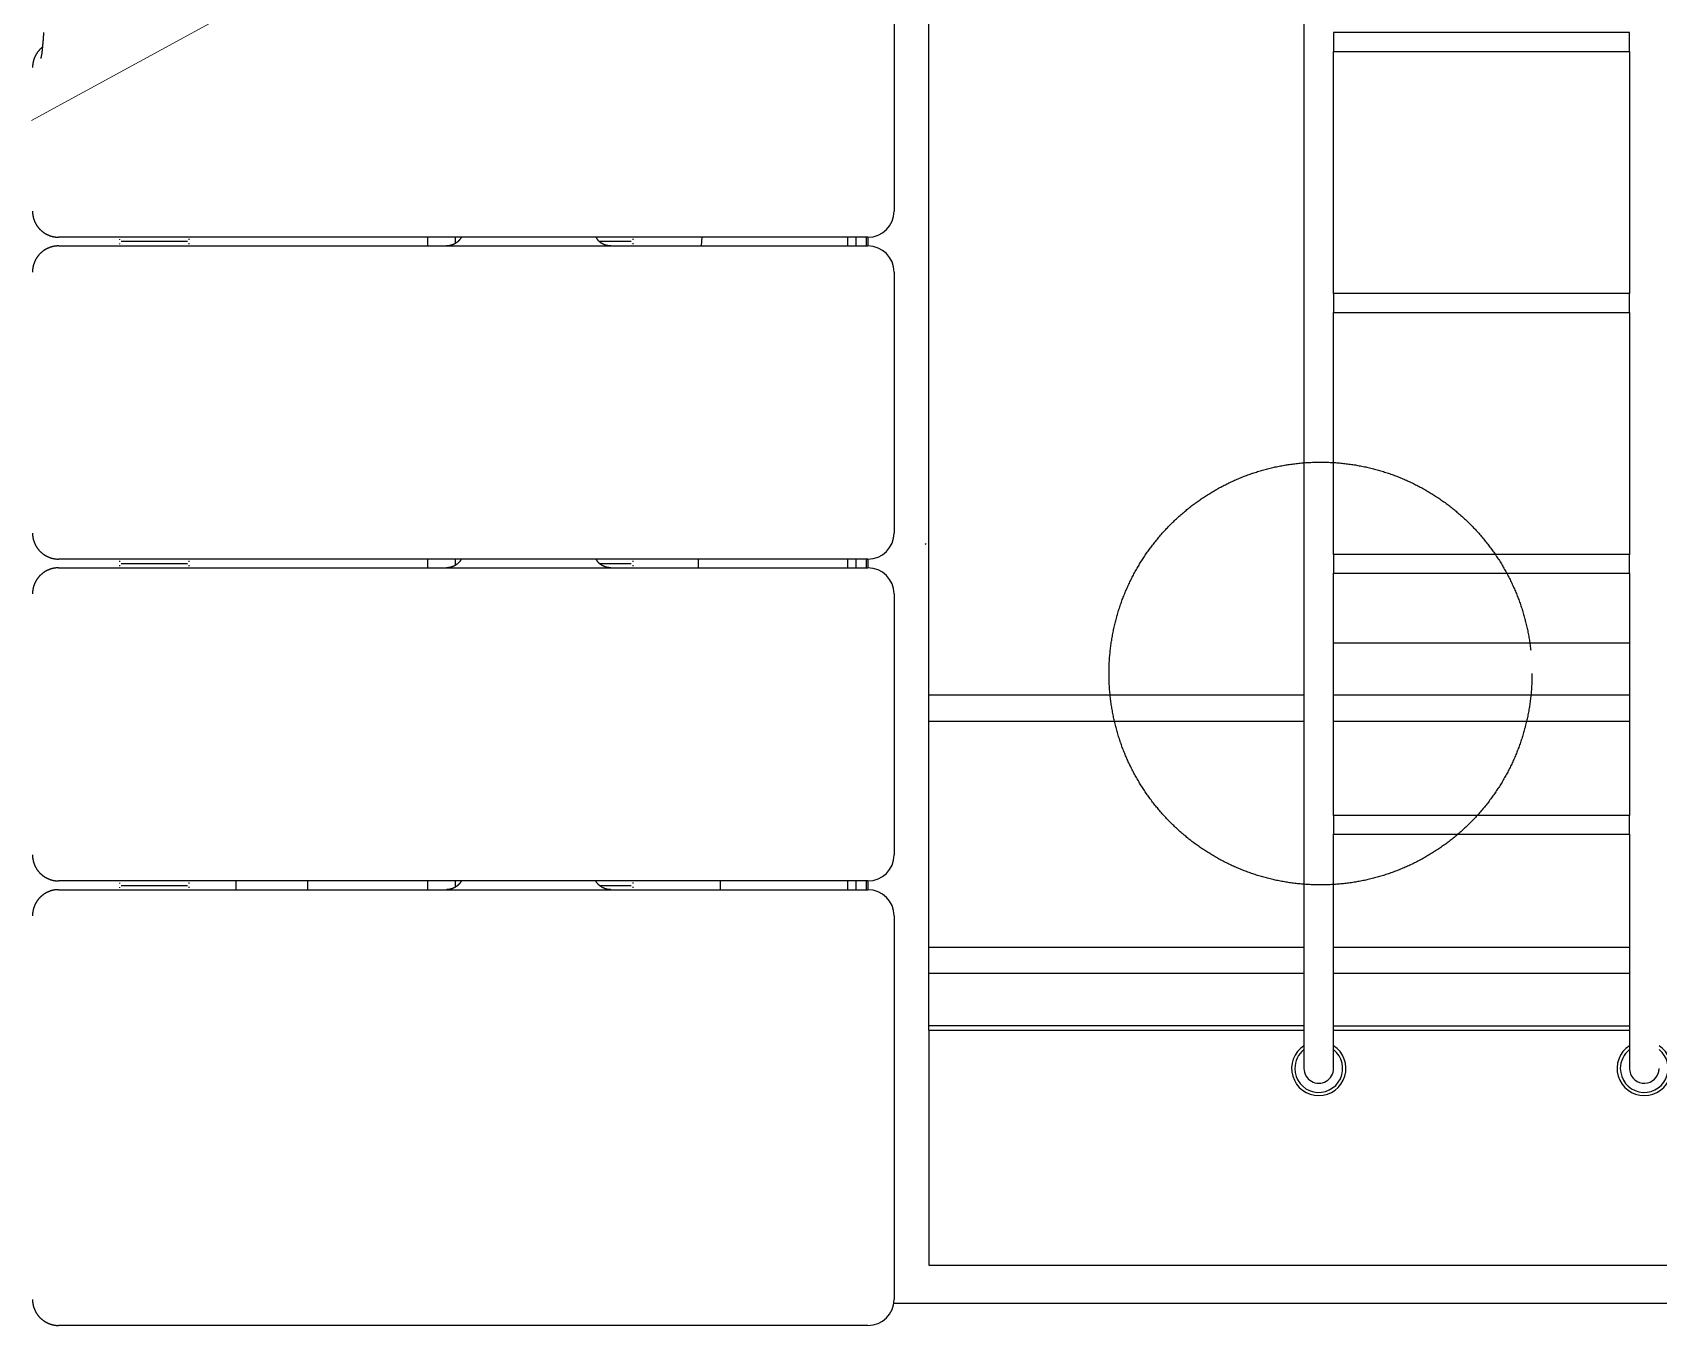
# Model space of a CAD drawing. Header units: millimetres. Extents: x -2078669 to -1085629, y -5987148 to 310365.
# Drawn here: x -1682900 to -1678229, y -2754977 to -2751261 of the extents above; entities that cross this region are included whole.
import ezdxf

# ---------------------------------------------------------------- set-up
doc = ezdxf.new("R2010")
doc.units = ezdxf.units.MM
doc.header["$LTSCALE"] = 500
doc.linetypes.add('PHANTOM', pattern=[8, 3, -1, 1, -1, 1, -1])
doc.layers.add('2', color=7, linetype='Continuous')
doc.layers.add('D-BGD', color=7, linetype='Continuous', lineweight=13)
doc.layers.add('D-BYP-STRB', color=5, linetype='Continuous', lineweight=25)

# ---------------------------------------------------------------- blocks, each defined once
blk = doc.blocks.new('A$C57306f55')
at = {"layer": 'D-BYP-STRB', "linetype": 'Continuous'}
for p, q in [((1461, 4242.6), (1461, 2360.9)), ((990, 3756.4), (990, 3261.4)), ((1030, 2327.2), (1030, 3497.6)), ((1495, 3466.8), (1495, 3445.1)), ((1835, 3466.8), (1495, 3466.8)), ((1835, 3445.1), (1835, 3466.8)), ((1495, 3166.8), (1495, 3445.1)), ((1495, 3445.1), (1835, 3445.1)), ((1835, 3445.1), (1835, 3166.8)), ((466.5, 3231.4), (30, 3231.4)), ((30, 3221.4), (466.5, 3221.4)), ((100, 3229.4), (100, 3228.4)), ((100, 3224.4), (100, 3223.4)), ((140, 3226.4), (102, 3226.4)), ((178, 3226.4), (140, 3226.4)), ((180, 3228.4), (180, 3229.4)), ((180, 3223.4), (180, 3224.4)), ((454, 3231.4), (454, 3221.4)), ((529.4, 3231.4), (466.5, 3231.4)), ((466.5, 3221.4), (529.4, 3221.4)), ((486, 3224.4), (486, 3231.4)), ((940, 3231.4), (529.4, 3231.4)), ((529.4, 3221.4), (940, 3221.4)), ((688, 3226.4), (651.9, 3226.4)), ((690, 3228.4), (690, 3229.4)), ((690, 3223.4), (690, 3224.4)), ((769, 3231.4), (768.2, 3221.4)), ((936.4, 3231.4), (936.4, 3221.4)), ((960, 3231.4), (940, 3231.4)), ((940, 3221.4), (960, 3221.4)), ((940, 3221.4), (960, 3221.4)), ((946, 3231.4), (946, 3221.4)), ((958.2, 3221.4), (958.2, 3231.4)), ((960.4, 3221.4), (960.4, 3231.4)), ((990, 3191.4), (990, 2891.4)), ((1495, 3166.8), (1495, 3145.1)), ((1835, 3166.8), (1495, 3166.8)), ((1835, 3145.1), (1835, 3166.8)), ((1495, 2866.8), (1495, 3145.1)), ((1495, 3145.1), (1835, 3145.1)), ((1835, 3145.1), (1835, 2866.8)), ((466.5, 2861.4), (30, 2861.4)), ((100, 2859.4), (100, 2858.4)), ((180, 2858.4), (180, 2859.4)), ((454, 2861.4), (454, 2851.4)), ((529.4, 2861.4), (466.5, 2861.4)), ((486, 2854.8), (486, 2861.4)), ((940, 2861.4), (529.4, 2861.4)), ((690, 2858.4), (690, 2859.4)), ((765, 2861.4), (765, 2851.4)), ((936.4, 2861.4), (936.4, 2851.4)), ((960, 2861.4), (940, 2861.4)), ((946, 2861.4), (946, 2851.4)), ((958.2, 2851.4), (958.2, 2861.4)), ((960.4, 2851.4), (960.4, 2861.4)), ((1495, 2866.8), (1495, 2845.1)), ((1835, 2866.8), (1495, 2866.8)), ((1835, 2845.1), (1835, 2866.8)), ((30, 2851.4), (466.5, 2851.4)), ((100, 2854.4), (100, 2853.4)), ((102, 2856.4), (140, 2856.4)), ((140, 2856.4), (178, 2856.4)), ((180, 2853.4), (180, 2854.4)), ((466.5, 2851.4), (529.4, 2851.4)), ((529.4, 2851.4), (940, 2851.4)), ((651.9, 2856.4), (688, 2856.4)), ((690, 2853.4), (690, 2854.4)), ((940, 2851.4), (960, 2851.4)), ((1495, 2566.8), (1495, 2845.1)), ((1495, 2845.1), (1835, 2845.1)), ((1835, 2845.1), (1835, 2566.8)), ((990, 2821.4), (990, 2521.4)), ((1835, 2764.9), (1495, 2764.9)), ((1461, 2704.9), (1030, 2704.9)), ((1835, 2704.9), (1495, 2704.9)), ((1461, 2674.9), (1030, 2674.9)), ((1835, 2674.9), (1495, 2674.9)), ((1495, 2566.8), (1495, 2545.1)), ((1835, 2566.8), (1495, 2566.8)), ((1835, 2545.1), (1835, 2566.8)), ((1495, 2360.9), (1495, 2545.1)), ((1495, 2545.1), (1835, 2545.1)), ((1835, 2545.1), (1835, 2360.9)), ((466.5, 2491.4), (30, 2491.4)), ((100, 2489.4), (100, 2488.4)), ((102, 2486.4), (140, 2486.4)), ((140, 2486.4), (178, 2486.4)), ((180, 2488.4), (180, 2489.4)), ((233.7, 2491.4), (233.7, 2481.4)), ((316.3, 2481.4), (316.3, 2491.4)), ((454, 2491.4), (454, 2481.4)), ((529.4, 2491.4), (466.5, 2491.4)), ((486, 2484.8), (486, 2491.4)), ((940, 2491.4), (529.4, 2491.4)), ((651.9, 2486.4), (688, 2486.4)), ((690, 2488.4), (690, 2489.4)), ((790, 2491.4), (790, 2481.4)), ((936.4, 2491.4), (936.4, 2481.4)), ((960, 2491.4), (940, 2491.4)), ((946, 2491.4), (946, 2481.4)), ((958.2, 2481.4), (958.2, 2491.4)), ((960.4, 2481.4), (960.4, 2491.4)), ((30, 2481.4), (466.5, 2481.4)), ((100, 2484.4), (100, 2483.4)), ((180, 2483.4), (180, 2484.4)), ((466.5, 2481.4), (529.4, 2481.4)), ((529.4, 2481.4), (940, 2481.4)), ((690, 2483.4), (690, 2484.4)), ((940, 2481.4), (960, 2481.4)), ((990, 2451.4), (990, 2010.4)), ((1461, 2414.9), (1030, 2414.9)), ((1835, 2414.9), (1495, 2414.9)), ((1461, 2384.9), (1030, 2384.9)), ((1835, 2384.9), (1495, 2384.9)), ((1030, 2319.9), (1030, 2327.2)), ((1461, 2324.9), (1030, 2324.9)), ((1030, 2319.9), (1030, 2307.9)), ((1030, 2319.9), (1461, 2319.9)), ((1105, 2319.9), (1105, 2319.9)), ((1113.5, 2319.9), (1113.5, 2319.9)), ((1122, 2319.9), (1122, 2319.9)), ((1293.5, 2319.9), (1293.5, 2319.9)), ((1302, 2319.9), (1302, 2319.9)), ((1310.5, 2319.9), (1310.5, 2319.9)), ((1339, 2319.9), (1339, 2319.9)), ((1342, 2319.9), (1342, 2319.9)), ((1350.5, 2319.9), (1350.5, 2319.9)), ((1409, 2319.9), (1409, 2319.9)), ((1495, 2324.9), (1835, 2324.9)), ((1495, 2319.9), (1835, 2319.9)), ((1030, 2307.9), (1030, 2061.9)), ((1030, 2061.9), (1030, 2049.9)), ((1030, 2049.9), (5020, 2049.9)), ((1045, 2005.9), (989.7, 2005.9)), ((1773.9, 2005.9), (1045, 2005.9)), ((1835.9, 2005.9), (1773.9, 2005.9)), ((2005, 2005.9), (1835.9, 2005.9)), ((466.5, 1980.4), (30, 1980.4)), ((529.4, 1980.4), (466.5, 1980.4)), ((940, 1980.4), (529.4, 1980.4)), ((960, 1980.4), (940, 1980.4))]:
    blk.add_line(p, q, dxfattribs=at)
for points in [[(12.7, 3466.8), (12.7, 3466.7), (12.7, 3466.6), (12.7, 3466.5), (12.7, 3466.4), (12.7, 3466.3), (12.7, 3466.2), (12.7, 3466.1), (12.7, 3466), (12.7, 3465.9), (12.6, 3465.8), (12.6, 3465.6), (12.6, 3465.5), (12.6, 3465.4), (12.6, 3465.3), (12.6, 3465.2), (12.6, 3465.1), (12.6, 3465), (12.6, 3464.9), (12.6, 3464.8), (12.6, 3464.7), (12.6, 3464.6), (12.6, 3464.5), (12.6, 3464.4), (12.5, 3464.3), (12.5, 3464.2), (12.5, 3464.1), (12.5, 3463.9), (12.5, 3463.8), (12.5, 3463.7), (12.5, 3463.6), (12.5, 3463.5), (12.5, 3463.4), (12.5, 3463.3), (12.5, 3463.2), (12.5, 3463.1), (12.5, 3463), (12.4, 3462.9), (12.4, 3462.8), (12.4, 3462.7), (12.4, 3462.6), (12.4, 3462.5), (12.4, 3462.4), (12.4, 3462.3), (12.4, 3462.2), (12.4, 3462.1), (12.4, 3462), (12.4, 3461.9), (12.4, 3461.8), (12.4, 3461.7), (12.4, 3461.6), (12.3, 3461.5), (12.3, 3461.4), (12.3, 3461.3), (12.3, 3461.2), (12.3, 3461.1), (12.3, 3461), (12.3, 3460.9), (12.3, 3460.8), (12.3, 3460.7), (12.3, 3460.6), (12.3, 3460.5), (12.3, 3460.4), (12.3, 3460.3), (12.2, 3460.2), (12.2, 3460.1), (12.2, 3460), (12.2, 3459.9), (12.2, 3459.8), (12.2, 3459.7), (12.2, 3459.6), (12.2, 3459.5), (12.2, 3459.4), (12.2, 3459.3), (12.2, 3459.2), (12.2, 3459.1), (12.2, 3459), (12.1, 3458.9), (12.1, 3458.8), (12.1, 3458.7), (12.1, 3458.6), (12.1, 3458.5), (12.1, 3458.4), (12.1, 3458.3), (12.1, 3458.2), (12.1, 3458.1), (12.1, 3458), (12.1, 3457.9), (12.1, 3457.8), (12.1, 3457.7), (12, 3457.6), (12, 3457.5), (12, 3457.4), (12, 3457.3), (12, 3457.3), (12, 3457.2), (12, 3457.1), (12, 3457), (12, 3456.9), (12, 3456.8), (12, 3456.7), (12, 3456.6), (11.9, 3456.5), (11.9, 3456.4), (11.9, 3456.3), (11.9, 3456.2), (11.9, 3456.1), (11.9, 3456), (11.9, 3455.9), (11.9, 3455.9), (11.9, 3455.8), (11.9, 3455.7), (11.9, 3455.6), (11.9, 3455.5), (11.9, 3455.4), (11.8, 3455.3), (11.8, 3455.2), (11.8, 3455.1), (11.8, 3455), (11.8, 3454.9), (11.8, 3454.9), (11.8, 3454.8), (11.8, 3454.7), (11.8, 3454.6), (11.8, 3454.5), (11.8, 3454.4), (11.8, 3454.3), (11.8, 3454.2), (11.7, 3454.1), (11.7, 3454), (11.7, 3454), (11.7, 3453.9), (11.7, 3453.8), (11.7, 3453.7), (11.7, 3453.6), (11.7, 3453.5), (11.7, 3453.4), (11.7, 3453.3), (11.7, 3453.3), (11.7, 3453.2), (11.6, 3453.1), (11.6, 3453), (11.6, 3452.9), (11.6, 3452.8), (11.6, 3452.7), (11.6, 3452.7), (11.6, 3452.6), (11.6, 3452.5), (11.6, 3452.4), (11.6, 3452.3), (11.6, 3452.2), (11.6, 3452.1), (11.5, 3452.1), (11.5, 3452), (11.5, 3451.9), (11.5, 3451.8), (11.5, 3451.7), (11.5, 3451.6), (11.5, 3451.6), (11.5, 3451.5), (11.5, 3451.4), (11.5, 3451.3), (11.5, 3451.2), (11.5, 3451.1), (11.5, 3451.1), (11.4, 3451), (11.4, 3450.9), (11.4, 3450.8), (11.4, 3450.7), (11.4, 3450.6), (11.4, 3450.6), (11.4, 3450.5), (11.4, 3450.4), (11.4, 3450.3), (11.4, 3450.2), (11.4, 3450.2), (11.4, 3450.1), (11.3, 3450), (11.3, 3449.9), (11.3, 3449.8), (11.3, 3449.8), (11.3, 3449.7), (11.3, 3449.6), (11.3, 3449.5), (11.3, 3449.4), (11.3, 3449.4), (11.3, 3449.3), (11.3, 3449.2), (11.3, 3449.1), (11.2, 3449.1), (11.2, 3449), (11.2, 3448.9), (11.2, 3448.8), (11.2, 3448.7), (11.2, 3448.7), (11.2, 3448.6), (11.2, 3448.5), (11.2, 3448.4), (11.2, 3448.4), (11.2, 3448.3), (11.2, 3448.2), (11.2, 3448.1), (11.1, 3448.1), (11.1, 3448), (11.1, 3447.9), (11.1, 3447.8), (11.1, 3447.8), (11.1, 3447.7), (11.1, 3447.6), (11.1, 3447.5), (11.1, 3447.5), (11.1, 3447.4), (11.1, 3447.3), (11.1, 3447.2), (11, 3447.2), (11, 3447.1), (11, 3447), (11, 3447), (11, 3446.9), (11, 3446.8), (11, 3446.7), (11, 3446.7), (11, 3446.6), (11, 3446.5), (11, 3446.5), (11, 3446.4), (10.9, 3446.3), (10.9, 3446.2), (10.9, 3446.2), (10.9, 3446.1), (10.9, 3446), (10.9, 3446), (10.9, 3445.9), (10.9, 3445.8), (10.9, 3445.8), (10.9, 3445.7), (10.9, 3445.6), (10.9, 3445.6), (10.9, 3445.5), (10.8, 3445.4), (10.8, 3445.4), (10.8, 3445.3), (10.8, 3445.2), (10.8, 3445.2), (10.8, 3445.1), (10.8, 3445), (10.8, 3445), (10.8, 3444.9), (10.8, 3444.8), (10.8, 3444.8), (10.8, 3444.7), (10.7, 3444.6), (10.7, 3444.6), (10.7, 3444.5), (10.7, 3444.4), (10.7, 3444.4), (10.7, 3444.3), (10.7, 3444.2), (10.7, 3444.2), (10.7, 3444.1), (10.7, 3444), (10.7, 3444), (10.7, 3443.9), (10.7, 3443.9), (10.6, 3443.8), (10.6, 3443.7), (10.6, 3443.7), (10.6, 3443.6), (10.6, 3443.6), (10.6, 3443.5), (10.6, 3443.4), (10.6, 3443.4), (10.6, 3443.3), (10.6, 3443.3), (10.6, 3443.2), (10.6, 3443.1), (10.6, 3443.1), (10.5, 3443), (10.5, 3443), (10.5, 3442.9), (10.5, 3442.8), (10.5, 3442.8), (10.5, 3442.7), (10.5, 3442.7), (10.5, 3442.6), (10.5, 3442.5), (10.5, 3442.5), (10.5, 3442.4), (10.5, 3442.4), (10.5, 3442.3), (10.4, 3442.3), (10.4, 3442.2), (10.4, 3442.2), (10.4, 3442.1), (10.4, 3442), (10.4, 3442), (10.4, 3441.9), (10.4, 3441.9), (10.4, 3441.8), (10.4, 3441.8), (10.4, 3441.7), (10.4, 3441.7), (10.4, 3441.6), (10.3, 3441.6), (10.3, 3441.5), (10.3, 3441.5), (10.3, 3441.4), (10.3, 3441.3), (10.3, 3441.3), (10.3, 3441.2), (10.3, 3441.2), (10.3, 3441.1), (10.3, 3441.1), (10.3, 3441), (10.3, 3441), (10.3, 3440.9), (10.2, 3440.9), (10.2, 3440.8), (10.2, 3440.8), (10.2, 3440.7), (10.2, 3440.7), (10.2, 3440.6), (10.2, 3440.6), (10.2, 3440.6), (10.2, 3440.5), (10.2, 3440.5), (10.2, 3440.4), (10.2, 3440.4), (10.2, 3440.3), (10.2, 3440.3), (10.1, 3440.2), (10.1, 3440.2), (10.1, 3440.1), (10.1, 3440.1), (10.1, 3440), (10.1, 3440), (10.1, 3440), (10.1, 3439.9), (10.1, 3439.9), (10.1, 3439.8), (10.1, 3439.8), (10.1, 3439.7), (10.1, 3439.7), (10.1, 3439.7), (10, 3439.6), (10, 3439.6), (10, 3439.5), (10, 3439.5), (10, 3439.4), (10, 3439.4), (10, 3439.4), (10, 3439.3), (10, 3439.3), (10, 3439.2), (10, 3439.2), (10, 3439.2), (10, 3439.1), (10, 3439.1), (10, 3439.1), (9.9, 3439), (9.9, 3439), (9.9, 3438.9), (9.9, 3438.9), (9.9, 3438.9), (9.9, 3438.8), (9.9, 3438.8), (9.9, 3438.8), (9.9, 3438.7), (9.9, 3438.7), (9.9, 3438.7), (9.9, 3438.6), (9.9, 3438.6), (9.9, 3438.6), (9.9, 3438.5), (9.9, 3438.5), (9.8, 3438.5), (9.8, 3438.4), (9.8, 3438.4), (9.8, 3438.4), (9.8, 3438.3), (9.8, 3438.3), (9.8, 3438.3), (9.8, 3438.2), (9.8, 3438.2), (9.8, 3438.2), (9.8, 3438.2), (9.8, 3438.1), (9.8, 3438.1), (9.8, 3438.1), (9.8, 3438), (9.8, 3438), (9.8, 3438), (9.8, 3438), (9.7, 3437.9), (9.7, 3437.9), (9.7, 3437.9), (9.7, 3437.9), (9.7, 3437.8), (9.7, 3437.8), (9.7, 3437.8), (9.7, 3437.8), (9.7, 3437.7), (9.7, 3437.7), (9.7, 3437.7), (9.7, 3437.7), (9.7, 3437.7), (9.7, 3437.6), (9.7, 3437.6), (9.7, 3437.6), (9.7, 3437.6), (9.7, 3437.6), (9.7, 3437.5), (9.7, 3437.5), (9.7, 3437.5), (9.7, 3437.5), (9.7, 3437.5), (9.7, 3437.4), (9.6, 3437.4), (9.6, 3437.4), (9.6, 3437.4), (9.6, 3437.4), (9.6, 3437.4), (9.6, 3437.4), (9.6, 3437.3), (9.6, 3437.3), (9.6, 3437.3), (9.6, 3437.3), (9.6, 3437.3), (9.6, 3437.3), (9.6, 3437.3), (9.6, 3437.3), (9.6, 3437.2), (9.6, 3437.2), (9.6, 3437.2), (9.6, 3437.2), (9.6, 3437.2), (9.6, 3437.2), (9.6, 3437.2), (9.6, 3437.2), (9.6, 3437.2), (9.6, 3437.2), (9.6, 3437.2), (9.6, 3437.2), (9.6, 3437.2), (9.6, 3437.2), (9.6, 3437.1), (9.6, 3437.1), (9.6, 3437.1), (9.6, 3437.1), (9.6, 3437.1), (9.6, 3437.1), (9.6, 3437.1), (9.6, 3437.1), (9.6, 3437.1), (9.6, 3437.1), (9.6, 3437.1), (9.6, 3437.2), (9.6, 3437.2), (9.6, 3437.2), (9.6, 3437.2), (9.6, 3437.2), (9.6, 3437.2), (9.6, 3437.2), (9.6, 3437.2), (9.6, 3437.2), (9.6, 3437.2), (9.6, 3437.2), (9.6, 3437.2), (9.6, 3437.2), (9.6, 3437.2), (9.6, 3437.3), (9.6, 3437.3), (9.6, 3437.3), (9.6, 3437.3), (9.6, 3437.3), (9.6, 3437.3), (9.6, 3437.3), (9.6, 3437.4), (9.6, 3437.4), (9.7, 3437.4), (9.7, 3437.4), (9.7, 3437.4), (9.7, 3437.5), (9.7, 3437.5), (9.7, 3437.5), (9.7, 3437.5), (9.7, 3437.5), (9.7, 3437.6), (9.7, 3437.6), (9.7, 3437.6), (9.7, 3437.6), (9.7, 3437.7), (9.7, 3437.7), (9.8, 3437.7), (9.8, 3437.8), (9.8, 3437.8), (9.8, 3437.8), (9.8, 3437.9), (9.8, 3437.9), (9.8, 3437.9), (9.8, 3438), (9.9, 3438), (9.9, 3438), (9.9, 3438.1)], [(98, 3231.4), (98, 3231.4)], [(100, 3228.4), (100, 3228.4)], [(100, 3223.4), (100, 3223.4)], [(102, 3226.4), (102, 3226.4)], [(178, 3226.4), (178, 3226.4)], [(180, 3229.4), (180, 3229.5)], [(180, 3224.4), (180, 3224.5)], [(182, 3221.4), (182, 3221.4)], [(688, 3226.4), (688, 3226.4)], [(690, 3229.4), (690, 3229.5)], [(690, 3224.4), (690, 3224.5)], [(692, 3221.4), (692, 3221.4)], [(98, 2861.4), (98, 2861.4)], [(180, 2859.4), (180, 2859.5)], [(690, 2859.4), (690, 2859.5)], [(100, 2858.4), (100, 2858.4)], [(100, 2853.4), (100, 2853.4)], [(102, 2856.4), (102, 2856.4)], [(178, 2856.4), (178, 2856.4)], [(180, 2854.4), (180, 2854.5)], [(182, 2851.4), (182, 2851.4)], [(688, 2856.4), (688, 2856.4)], [(690, 2854.4), (690, 2854.5)], [(692, 2851.4), (692, 2851.4)], [(98, 2491.4), (98, 2491.4)], [(100, 2488.4), (100, 2488.4)], [(102, 2486.4), (102, 2486.4)], [(178, 2486.4), (178, 2486.4)], [(180, 2489.4), (180, 2489.5)], [(688, 2486.4), (688, 2486.4)], [(690, 2489.4), (690, 2489.5)], [(100, 2483.4), (100, 2483.4)], [(180, 2484.4), (180, 2484.5)], [(182, 2481.4), (182, 2481.4)], [(690, 2484.4), (690, 2484.5)], [(692, 2481.4), (692, 2481.4)], [(1461, 2360.9), (1461, 2354.9), (1461, 2347.9), (1461, 2340.1), (1461, 2331.9), (1461, 2323.5), (1461, 2315.4), (1461, 2307.7), (1461, 2300.8), (1461, 2295), (1461, 2290.2), (1461, 2286.2), (1461, 2283), (1461, 2280.5), (1461, 2278.6), (1461, 2277.1), (1461, 2275.9)], [(1495, 2275.9), (1495, 2277.1), (1495, 2278.6), (1495, 2280.5), (1495, 2283), (1495, 2286.2), (1495, 2290.2), (1495, 2295), (1495, 2300.8), (1495, 2307.7), (1495, 2315.4), (1495, 2323.5), (1495, 2331.9), (1495, 2340.1), (1495, 2347.9), (1495, 2354.9), (1495, 2360.9)], [(1835, 2360.9), (1835, 2354.9), (1835, 2347.9), (1835, 2340.1), (1835, 2331.9), (1835, 2323.5), (1835, 2315.4), (1835, 2307.7), (1835, 2300.8), (1835, 2295), (1835, 2290.2), (1835, 2286.2), (1835, 2283), (1835, 2280.5), (1835, 2278.6), (1835, 2277.1), (1835, 2275.9)]]:
    blk.add_lwpolyline(points, dxfattribs=at)
for points in [[(11.3, 3449.9), (11, 3449.6, 0.003907), (10.6, 3449.3, 0.003901), (10.3, 3449, 0.003898), (9.9, 3448.7, 0.003904), (9.6, 3448.4, 0.003907), (9.2, 3448.1, 0.003907), (8.9, 3447.8, 0.003907), (8.5, 3447.4, 0.003907), (8.2, 3447.1, 0.003907), (7.9, 3446.7, 0.003906), (7.6, 3446.4, 0.003905), (7.3, 3446, 0.003903), (7, 3445.7, 0.003901), (6.7, 3445.3, 0.003898), (6.4, 3444.9, 0.003895), (6.1, 3444.6, 0.003891), (5.8, 3444.2, 0.003888), (5.5, 3443.8, 0.003882), (5.3, 3443.4, 0.003878), (5, 3443, 0.003871), (4.8, 3442.6, 0.003867), (4.5, 3442.3, 0.003859), (4.3, 3441.9, 0.003853), (4, 3441.5, 0.003844), (3.8, 3441.1, 0.003838), (3.6, 3440.7, 0.003828), (3.4, 3440.2, 0.003821), (3.2, 3439.8, 0.00381), (3, 3439.4, 0.003803), (2.8, 3439, 0.003791), (2.6, 3438.6, 0.003783), (2.4, 3438.2, 0.00377), (2.2, 3437.8, 0.003761), (2, 3437.3, 0.003747), (1.9, 3436.9, 0.003738), (1.7, 3436.5, 0.003723), (1.6, 3436.1, 0.003713), (1.4, 3435.6, 0.003698), (1.3, 3435.2, 0.003687), (1.2, 3434.8, 0.003671), (1.1, 3434.4, 0.00366), (1, 3433.9, 0.003641), (0.8, 3433.5, 0.003632), (0.7, 3433.1, 0.00362), (0.7, 3432.7, 0.0036), (0.6, 3432.3, 0.003561), (0.5, 3431.8, 0.003577), (0.4, 3431.4, 0.003623), (0.3, 3431, 0.003517), (0.3, 3430.6, 0.003282), (0.2, 3430.1, 0.003582), (0.2, 3429.7, 0.004207), (0.1, 3429.3, 0.00323), (0.1, 3428.9, 0.001208), (0.1, 3428.5, 0.004436), (0, 3428.1, 0.007557), (0, 3427.4, 0.003749), (0, 3426.4)], [(0, 3261.4), (0, 3260.7, 0.006148), (0, 3260, 0.00597), (0.1, 3259.3, 0.005927), (0.1, 3258.6, 0.006059), (0.2, 3257.8, 0.006123), (0.3, 3257.1, 0.00617), (0.4, 3256.4, 0.006203), (0.6, 3255.6, 0.006269), (0.7, 3254.9, 0.006308), (0.9, 3254.1, 0.006364), (1.1, 3253.4, 0.006398), (1.3, 3252.6, 0.006452), (1.6, 3251.9, 0.006484), (1.8, 3251.1, 0.006533), (2.1, 3250.4, 0.006563), (2.4, 3249.7, 0.006607), (2.7, 3248.9, 0.006633), (3.1, 3248.2, 0.006673), (3.4, 3247.5, 0.006696), (3.8, 3246.8, 0.006729), (4.2, 3246.1, 0.006749), (4.7, 3245.4, 0.006777), (5.1, 3244.7, 0.006793), (5.6, 3244, 0.006815), (6.1, 3243.3, 0.006827), (6.6, 3242.7, 0.006842), (7.1, 3242.1, 0.00685), (7.6, 3241.4, 0.00686), (8.2, 3240.8, 0.006864), (8.8, 3240.2, 0.006868), (9.4, 3239.7, 0.006868), (10, 3239.1, 0.006865), (10.6, 3238.6, 0.006861), (11.3, 3238, 0.006851), (11.9, 3237.5, 0.006843), (12.6, 3237, 0.006827), (13.2, 3236.6, 0.006815), (13.9, 3236.1, 0.006793), (14.6, 3235.7, 0.006778), (15.3, 3235.3, 0.00675), (16, 3234.9, 0.00673), (16.8, 3234.5, 0.006693), (17.5, 3234.2, 0.006674), (18.2, 3233.9, 0.006644), (19, 3233.6, 0.006604), (19.7, 3233.3, 0.006526), (20.4, 3233, 0.006544), (21.2, 3232.8, 0.006609), (21.9, 3232.6, 0.006415), (22.7, 3232.4, 0.00599), (23.4, 3232.2, 0.006495), (24.2, 3232, 0.00756), (24.9, 3231.9, 0.00585), (25.7, 3231.8, 0.002309), (26.3, 3231.7, 0.007895), (27.1, 3231.6, 0.013361), (28.4, 3231.5, 0.006697), (30, 3231.4)], [(30, 3221.4), (29.3, 3221.4, 0.006147), (28.6, 3221.4, 0.005969), (27.9, 3221.4, 0.005926), (27.1, 3221.3, 0.006058), (26.4, 3221.2, 0.006122), (25.7, 3221.1, 0.006169), (24.9, 3221, 0.006202), (24.2, 3220.9, 0.006268), (23.4, 3220.7, 0.006307), (22.7, 3220.5, 0.006363), (21.9, 3220.3, 0.006397), (21.2, 3220.1, 0.006451), (20.4, 3219.9, 0.006484), (19.7, 3219.6, 0.006533), (19, 3219.3, 0.006562), (18.2, 3219, 0.006606), (17.5, 3218.7, 0.006633), (16.8, 3218.4, 0.006672), (16, 3218, 0.006695), (15.3, 3217.6, 0.006729), (14.6, 3217.2, 0.006748), (13.9, 3216.8, 0.006776), (13.2, 3216.3, 0.006792), (12.6, 3215.9, 0.006814), (11.9, 3215.4, 0.006826), (11.3, 3214.9, 0.006842), (10.6, 3214.3, 0.00685), (10, 3213.8, 0.00686), (9.4, 3213.2, 0.006864), (8.8, 3212.7, 0.006867), (8.2, 3212.1, 0.006867), (7.6, 3211.5, 0.006864), (7.1, 3210.8, 0.00686), (6.6, 3210.2, 0.006851), (6.1, 3209.5, 0.006843), (5.6, 3208.9, 0.006827), (5.1, 3208.2, 0.006815), (4.7, 3207.5, 0.006792), (4.2, 3206.8, 0.006777), (3.8, 3206.1, 0.00675), (3.4, 3205.4, 0.006729), (3.1, 3204.7, 0.006693), (2.7, 3204, 0.006673), (2.4, 3203.2, 0.006644), (2.1, 3202.5, 0.006604), (1.8, 3201.7, 0.006526), (1.6, 3201, 0.006544), (1.3, 3200.3, 0.006609), (1.1, 3199.5, 0.006415), (0.9, 3198.8, 0.00599), (0.7, 3198, 0.006495), (0.6, 3197.3, 0.00756), (0.4, 3196.5, 0.00585), (0.3, 3195.8, 0.002309), (0.2, 3195.1, 0.007895), (0.1, 3194.3, 0.013361), (0.1, 3193.1, 0.006697), (0, 3191.4)], [(492.7, 3231.4), (492.6, 3231.1, -0.004606), (492.4, 3230.8, -0.004565), (492.2, 3230.6, -0.004557), (492, 3230.3, -0.004595), (491.8, 3230, -0.004615), (491.6, 3229.7, -0.004628), (491.4, 3229.4, -0.004638), (491.2, 3229.1, -0.004656), (491, 3228.8, -0.004666), (490.8, 3228.6, -0.004679), (490.6, 3228.3, -0.004687), (490.3, 3228, -0.004699), (490.1, 3227.8, -0.004705), (489.9, 3227.5, -0.004713), (489.6, 3227.3, -0.004717), (489.4, 3227, -0.004723), (489.1, 3226.8, -0.004726), (488.8, 3226.5, -0.004729), (488.6, 3226.3, -0.004729), (488.3, 3226, -0.00473), (488, 3225.8, -0.004728), (487.8, 3225.6, -0.004726), (487.5, 3225.4, -0.00465), (487.2, 3225.2, -0.004483), (486.9, 3225, -0.004421), (486.6, 3224.8, -0.004442), (486.3, 3224.6, -0.004448), (486, 3224.4, -0.004439), (485.7, 3224.2, -0.004434), (485.4, 3224, -0.00443), (485.1, 3223.9, -0.004427), (484.7, 3223.7, -0.004419), (484.4, 3223.5, -0.004414), (484.1, 3223.4, -0.004406), (483.8, 3223.2, -0.0044), (483.5, 3223.1, -0.004389), (483.1, 3222.9, -0.004382), (482.8, 3222.8, -0.00437), (482.5, 3222.7, -0.004362), (482.2, 3222.6, -0.004349), (481.8, 3222.5, -0.00434), (481.5, 3222.4, -0.004323), (481.2, 3222.3, -0.004315), (480.8, 3222.2, -0.004306), (480.5, 3222.1, -0.004285), (480.2, 3222, -0.004244), (479.8, 3221.9, -0.004265), (479.5, 3221.8, -0.004325), (479.2, 3221.8, -0.0042), (478.8, 3221.7, -0.003921), (478.5, 3221.7, -0.004284), (478.2, 3221.6, -0.005038), (477.8, 3221.6, -0.003866), (477.5, 3221.5, -0.00144), (477.2, 3221.5, -0.005319), (476.8, 3221.5, -0.009069), (476.3, 3221.5, -0.004496), (475.5, 3221.4)], [(664.5, 3221.4), (664.1, 3221.4, -0.004054), (663.8, 3221.5, -0.00399), (663.5, 3221.5, -0.003974), (663.2, 3221.5, -0.004022), (662.8, 3221.5, -0.004045), (662.5, 3221.5, -0.004062), (662.2, 3221.6, -0.004074), (661.9, 3221.6, -0.004098), (661.5, 3221.7, -0.004113), (661.2, 3221.7, -0.004133), (660.9, 3221.8, -0.004146), (660.6, 3221.8, -0.004166), (660.2, 3221.9, -0.004179), (659.9, 3222, -0.004197), (659.6, 3222.1, -0.004209), (659.2, 3222.1, -0.004226), (658.9, 3222.2, -0.004237), (658.6, 3222.3, -0.004253), (658.3, 3222.4, -0.004263), (657.9, 3222.5, -0.004278), (657.6, 3222.7, -0.004287), (657.3, 3222.8, -0.0043), (657, 3222.9, -0.004308), (656.6, 3223, -0.00432), (656.3, 3223.2, -0.004327), (656, 3223.3, -0.004337), (655.7, 3223.5, -0.004343), (655.4, 3223.6, -0.004351), (655.1, 3223.8, -0.004357), (654.8, 3224, -0.004367), (654.4, 3224.1, -0.004368), (654.1, 3224.3, -0.004362), (653.8, 3224.5, -0.004379), (653.5, 3224.7, -0.004425), (653.3, 3224.9, -0.004372), (653, 3225.1, -0.004205), (652.7, 3225.3, -0.004449), (652.4, 3225.5, -0.005183), (652.1, 3225.7, -0.005657), (651.8, 3225.9, -0.005975), (651.6, 3226.2, -0.006097), (651.3, 3226.4, -0.006034), (651.1, 3226.6, -0.006027), (650.8, 3226.9, -0.006064), (650.6, 3227.1, -0.006063), (650.3, 3227.4, -0.006021), (650.1, 3227.6, -0.006066), (649.9, 3227.9, -0.006174), (649.7, 3228.2, -0.005996), (649.5, 3228.5, -0.005596), (649.3, 3228.7, -0.006132), (649.1, 3229, -0.007238), (648.9, 3229.3, -0.005513), (648.7, 3229.6, -0.001986), (648.6, 3229.9, -0.007634), (648.4, 3230.2, -0.012963), (648.1, 3230.7, -0.006335), (647.8, 3231.4)], [(0, 2891.4), (0, 2890.7, 0.006148), (0, 2890, 0.00597), (0.1, 2889.3, 0.005927), (0.1, 2888.6, 0.006058), (0.2, 2887.8, 0.006122), (0.3, 2887.1, 0.006169), (0.4, 2886.4, 0.006203), (0.6, 2885.6, 0.006268), (0.7, 2884.9, 0.006307), (0.9, 2884.1, 0.006364), (1.1, 2883.4, 0.006398), (1.3, 2882.6, 0.006452), (1.6, 2881.9, 0.006484), (1.8, 2881.1, 0.006533), (2.1, 2880.4, 0.006563), (2.4, 2879.7, 0.006607), (2.7, 2878.9, 0.006633), (3.1, 2878.2, 0.006673), (3.4, 2877.5, 0.006696), (3.8, 2876.8, 0.006729), (4.2, 2876.1, 0.006749), (4.7, 2875.4, 0.006777), (5.1, 2874.7, 0.006793), (5.6, 2874, 0.006815), (6.1, 2873.3, 0.006827), (6.6, 2872.7, 0.006843), (7.1, 2872.1, 0.006851), (7.6, 2871.4, 0.006861), (8.2, 2870.8, 0.006865), (8.8, 2870.2, 0.006868), (9.4, 2869.7, 0.006868), (10, 2869.1, 0.006865), (10.6, 2868.6, 0.00686), (11.3, 2868, 0.006851), (11.9, 2867.5, 0.006843), (12.6, 2867, 0.006827), (13.2, 2866.6, 0.006815), (13.9, 2866.1, 0.006793), (14.6, 2865.7, 0.006777), (15.3, 2865.3, 0.00675), (16, 2864.9, 0.006729), (16.8, 2864.5, 0.006693), (17.5, 2864.2, 0.006673), (18.2, 2863.9, 0.006644), (19, 2863.6, 0.006604), (19.7, 2863.3, 0.006526), (20.4, 2863, 0.006544), (21.2, 2862.8, 0.006608), (21.9, 2862.6, 0.006414), (22.7, 2862.4, 0.005989), (23.4, 2862.2, 0.006495), (24.2, 2862, 0.00756), (24.9, 2861.9, 0.00585), (25.7, 2861.8, 0.002309), (26.3, 2861.7, 0.007895), (27.1, 2861.6, 0.01336), (28.4, 2861.5, 0.006697), (30, 2861.4)], [(492.7, 2861.4), (492.6, 2861.1, -0.004606), (492.4, 2860.8, -0.004565), (492.2, 2860.6, -0.004556), (492, 2860.3, -0.004594), (491.8, 2860, -0.004614), (491.6, 2859.7, -0.004628), (491.4, 2859.4, -0.004638), (491.2, 2859.1, -0.004655), (491, 2858.8, -0.004665), (490.8, 2858.6, -0.004679), (490.6, 2858.3, -0.004687), (490.3, 2858, -0.004698), (490.1, 2857.8, -0.004704), (489.9, 2857.5, -0.004712), (489.6, 2857.3, -0.004717), (489.4, 2857, -0.004723), (489.1, 2856.8, -0.004725), (488.8, 2856.5, -0.004728), (488.6, 2856.3, -0.004728), (488.3, 2856, -0.004729), (488, 2855.8, -0.004727), (487.8, 2855.6, -0.004725), (487.5, 2855.4, -0.004649), (487.2, 2855.2, -0.004482), (486.9, 2855, -0.00442), (486.6, 2854.8, -0.004441), (486.3, 2854.6, -0.004447), (486, 2854.4, -0.004438), (485.7, 2854.2, -0.004433), (485.4, 2854, -0.004429), (485.1, 2853.9, -0.004426), (484.7, 2853.7, -0.004418), (484.4, 2853.5, -0.004413), (484.1, 2853.4, -0.004405), (483.8, 2853.2, -0.004399), (483.5, 2853.1, -0.004388), (483.1, 2852.9, -0.004381), (482.8, 2852.8, -0.004369), (482.5, 2852.7, -0.004361), (482.2, 2852.6, -0.004348), (481.8, 2852.5, -0.004339), (481.5, 2852.4, -0.004322), (481.2, 2852.3, -0.004314), (480.8, 2852.2, -0.004305), (480.5, 2852.1, -0.004284), (480.2, 2852, -0.004243), (479.8, 2851.9, -0.004264), (479.5, 2851.8, -0.004324), (479.2, 2851.8, -0.004199), (478.8, 2851.7, -0.00392), (478.5, 2851.7, -0.004283), (478.2, 2851.6, -0.005037), (477.8, 2851.6, -0.003865), (477.5, 2851.5, -0.001439), (477.2, 2851.5, -0.005318), (476.8, 2851.5, -0.009068), (476.3, 2851.5, -0.004495), (475.5, 2851.4)], [(664.5, 2851.4), (664.1, 2851.4, -0.004053), (663.8, 2851.5, -0.003989), (663.5, 2851.5, -0.003973), (663.2, 2851.5, -0.004021), (662.8, 2851.5, -0.004044), (662.5, 2851.5, -0.004061), (662.2, 2851.6, -0.004074), (661.9, 2851.6, -0.004097), (661.5, 2851.7, -0.004112), (661.2, 2851.7, -0.004132), (660.9, 2851.8, -0.004145), (660.6, 2851.8, -0.004165), (660.2, 2851.9, -0.004178), (659.9, 2852, -0.004196), (659.6, 2852.1, -0.004208), (659.2, 2852.1, -0.004225), (658.9, 2852.2, -0.004236), (658.6, 2852.3, -0.004252), (658.3, 2852.4, -0.004262), (657.9, 2852.5, -0.004277), (657.6, 2852.7, -0.004286), (657.3, 2852.8, -0.004299), (657, 2852.9, -0.004307), (656.6, 2853, -0.004319), (656.3, 2853.2, -0.004326), (656, 2853.3, -0.004336), (655.7, 2853.5, -0.004342), (655.4, 2853.6, -0.00435), (655.1, 2853.8, -0.004356), (654.8, 2854, -0.004366), (654.4, 2854.1, -0.004367), (654.1, 2854.3, -0.004362), (653.8, 2854.5, -0.004378), (653.5, 2854.7, -0.004425), (653.3, 2854.9, -0.004372), (653, 2855.1, -0.004204), (652.7, 2855.3, -0.004448), (652.4, 2855.5, -0.005182), (652.1, 2855.7, -0.005656), (651.8, 2855.9, -0.005976), (651.6, 2856.2, -0.006098), (651.3, 2856.4, -0.006035), (651.1, 2856.6, -0.006027), (650.8, 2856.9, -0.006064), (650.6, 2857.1, -0.006063), (650.3, 2857.4, -0.006021), (650.1, 2857.6, -0.006066), (649.9, 2857.9, -0.006174), (649.7, 2858.2, -0.005996), (649.5, 2858.5, -0.005596), (649.3, 2858.7, -0.006132), (649.1, 2859, -0.007238), (648.9, 2859.3, -0.005513), (648.7, 2859.6, -0.001986), (648.6, 2859.9, -0.007634), (648.4, 2860.2, -0.012964), (648.1, 2860.7, -0.006335), (647.8, 2861.4)], [(30, 2851.4), (29.3, 2851.4, 0.006147), (28.6, 2851.4, 0.00597), (27.9, 2851.4, 0.005927), (27.1, 2851.3, 0.006058), (26.4, 2851.2, 0.006122), (25.7, 2851.1, 0.006169), (24.9, 2851, 0.006203), (24.2, 2850.9, 0.006268), (23.4, 2850.7, 0.006307), (22.7, 2850.5, 0.006363), (21.9, 2850.3, 0.006398), (21.2, 2850.1, 0.006452), (20.4, 2849.9, 0.006484), (19.7, 2849.6, 0.006533), (19, 2849.3, 0.006563), (18.2, 2849, 0.006607), (17.5, 2848.7, 0.006633), (16.8, 2848.4, 0.006672), (16, 2848, 0.006695), (15.3, 2847.6, 0.006729), (14.6, 2847.2, 0.006749), (13.9, 2846.8, 0.006777), (13.2, 2846.3, 0.006793), (12.6, 2845.9, 0.006815), (11.9, 2845.4, 0.006827), (11.3, 2844.9, 0.006843), (10.6, 2844.3, 0.006851), (10, 2843.8, 0.00686), (9.4, 2843.2, 0.006865), (8.8, 2842.7, 0.006868), (8.2, 2842.1, 0.006868), (7.6, 2841.5, 0.006865), (7.1, 2840.8, 0.00686), (6.6, 2840.2, 0.006851), (6.1, 2839.5, 0.006843), (5.6, 2838.9, 0.006827), (5.1, 2838.2, 0.006815), (4.7, 2837.5, 0.006793), (4.2, 2836.8, 0.006777), (3.8, 2836.1, 0.00675), (3.4, 2835.4, 0.006729), (3.1, 2834.7, 0.006693), (2.7, 2834, 0.006673), (2.4, 2833.2, 0.006644), (2.1, 2832.5, 0.006604), (1.8, 2831.7, 0.006526), (1.6, 2831, 0.006544), (1.3, 2830.3, 0.006609), (1.1, 2829.5, 0.006414), (0.9, 2828.8, 0.005989), (0.7, 2828, 0.006495), (0.6, 2827.3, 0.00756), (0.4, 2826.5, 0.00585), (0.3, 2825.8, 0.002309), (0.2, 2825.1, 0.007895), (0.1, 2824.3, 0.01336), (0.1, 2823.1, 0.006697), (0, 2821.4)], [(0, 2521.4), (0, 2520.7, 0.006148), (0, 2520, 0.00597), (0.1, 2519.3, 0.005927), (0.1, 2518.6, 0.006059), (0.2, 2517.8, 0.006123), (0.3, 2517.1, 0.00617), (0.4, 2516.4, 0.006203), (0.6, 2515.6, 0.006269), (0.7, 2514.9, 0.006308), (0.9, 2514.1, 0.006364), (1.1, 2513.4, 0.006398), (1.3, 2512.6, 0.006452), (1.6, 2511.9, 0.006484), (1.8, 2511.1, 0.006533), (2.1, 2510.4, 0.006563), (2.4, 2509.7, 0.006607), (2.7, 2508.9, 0.006633), (3.1, 2508.2, 0.006673), (3.4, 2507.5, 0.006696), (3.8, 2506.8, 0.006729), (4.2, 2506.1, 0.006749), (4.7, 2505.4, 0.006777), (5.1, 2504.7, 0.006793), (5.6, 2504, 0.006815), (6.1, 2503.3, 0.006827), (6.6, 2502.7, 0.006843), (7.1, 2502.1, 0.006851), (7.6, 2501.4, 0.00686), (8.2, 2500.8, 0.006864), (8.8, 2500.2, 0.006867), (9.4, 2499.7, 0.006867), (10, 2499.1, 0.006864), (10.6, 2498.6, 0.00686), (11.3, 2498, 0.00685), (11.9, 2497.5, 0.006842), (12.6, 2497, 0.006826), (13.2, 2496.6, 0.006814), (13.9, 2496.1, 0.006792), (14.6, 2495.7, 0.006776), (15.3, 2495.3, 0.006749), (16, 2494.9, 0.006729), (16.8, 2494.5, 0.006692), (17.5, 2494.2, 0.006673), (18.2, 2493.9, 0.006643), (19, 2493.6, 0.006603), (19.7, 2493.3, 0.006525), (20.4, 2493, 0.006543), (21.2, 2492.8, 0.006608), (21.9, 2492.6, 0.006414), (22.7, 2492.4, 0.005989), (23.4, 2492.2, 0.006494), (24.2, 2492, 0.007559), (24.9, 2491.9, 0.005849), (25.7, 2491.8, 0.002308), (26.3, 2491.7, 0.007894), (27.1, 2491.6, 0.013359), (28.4, 2491.5, 0.006696), (30, 2491.4)], [(492.7, 2491.4), (492.6, 2491.1, -0.004606), (492.4, 2490.8, -0.004565), (492.2, 2490.6, -0.004557), (492, 2490.3, -0.004595), (491.8, 2490, -0.004615), (491.6, 2489.7, -0.004628), (491.4, 2489.4, -0.004638), (491.2, 2489.1, -0.004655), (491, 2488.8, -0.004666), (490.8, 2488.6, -0.004679), (490.6, 2488.3, -0.004687), (490.3, 2488, -0.004698), (490.1, 2487.8, -0.004705), (489.9, 2487.5, -0.004713), (489.6, 2487.3, -0.004717), (489.4, 2487, -0.004723), (489.1, 2486.8, -0.004725), (488.8, 2486.5, -0.004729), (488.6, 2486.3, -0.004729), (488.3, 2486, -0.004729), (488, 2485.8, -0.004728), (487.8, 2485.6, -0.004726), (487.5, 2485.4, -0.004649), (487.2, 2485.2, -0.004482), (486.9, 2485, -0.004419), (486.6, 2484.8, -0.004441), (486.3, 2484.6, -0.004446), (486, 2484.4, -0.004437), (485.7, 2484.2, -0.004432), (485.4, 2484, -0.004428), (485.1, 2483.9, -0.004425), (484.7, 2483.7, -0.004417), (484.4, 2483.5, -0.004412), (484.1, 2483.4, -0.004404), (483.8, 2483.2, -0.004398), (483.5, 2483.1, -0.004387), (483.1, 2482.9, -0.00438), (482.8, 2482.8, -0.004368), (482.5, 2482.7, -0.00436), (482.2, 2482.6, -0.004347), (481.8, 2482.5, -0.004338), (481.5, 2482.4, -0.004321), (481.2, 2482.3, -0.004313), (480.8, 2482.2, -0.004304), (480.5, 2482.1, -0.004283), (480.2, 2482, -0.004242), (479.8, 2481.9, -0.004263), (479.5, 2481.8, -0.004323), (479.2, 2481.8, -0.004198), (478.8, 2481.7, -0.003919), (478.5, 2481.7, -0.004282), (478.2, 2481.6, -0.005036), (477.8, 2481.6, -0.003864), (477.5, 2481.5, -0.001439), (477.2, 2481.5, -0.005317), (476.8, 2481.5, -0.009066), (476.3, 2481.5, -0.004494), (475.5, 2481.4)], [(664.5, 2481.4), (664.1, 2481.4, -0.004123), (663.8, 2481.5, -0.004056), (663.5, 2481.5, -0.00404), (663.1, 2481.5, -0.004089), (662.8, 2481.5, -0.004113), (662.5, 2481.5, -0.004131), (662.2, 2481.6, -0.004143), (661.8, 2481.6, -0.004168), (661.5, 2481.7, -0.004182), (661.2, 2481.7, -0.004204), (660.8, 2481.8, -0.004217), (660.5, 2481.8, -0.004238), (660.2, 2481.9, -0.00425), (659.8, 2482, -0.00427), (659.5, 2482.1, -0.004281), (659.2, 2482.2, -0.004299), (658.8, 2482.3, -0.00431), (658.5, 2482.4, -0.004327), (658.2, 2482.5, -0.004337), (657.8, 2482.6, -0.004352), (657.5, 2482.7, -0.004361), (657.2, 2482.8, -0.004374), (656.8, 2483, -0.004382), (656.5, 2483.1, -0.004394), (656.2, 2483.2, -0.004401), (655.9, 2483.4, -0.004412), (655.5, 2483.5, -0.004418), (655.2, 2483.7, -0.004426), (654.9, 2483.9, -0.004431), (654.6, 2484, -0.004438), (654.3, 2484.2, -0.004442), (654, 2484.4, -0.004447), (653.7, 2484.6, -0.00445), (653.4, 2484.8, -0.004454), (653.1, 2485, -0.004456), (652.8, 2485.2, -0.004457), (652.5, 2485.4, -0.004458), (652.2, 2485.6, -0.004459), (651.9, 2485.8, -0.004459), (651.7, 2486.1, -0.004458), (651.4, 2486.3, -0.004455), (651.1, 2486.5, -0.00445), (650.8, 2486.8, -0.00445), (650.6, 2487, -0.004452), (650.3, 2487.3, -0.004438), (650.1, 2487.5, -0.004406), (649.8, 2487.8, -0.004437), (649.6, 2488.1, -0.004514), (649.4, 2488.3, -0.004386), (649.1, 2488.6, -0.004097), (648.9, 2488.9, -0.004496), (648.7, 2489.1, -0.005317), (648.5, 2489.4, -0.004065), (648.3, 2489.7, -0.001471), (648.1, 2489.9, -0.005647), (647.9, 2490.3, -0.009664), (647.5, 2490.8, -0.004767), (647.1, 2491.4)], [(30, 2481.4), (29.3, 2481.4, 0.006148), (28.6, 2481.4, 0.00597), (27.9, 2481.4, 0.005927), (27.1, 2481.3, 0.006059), (26.4, 2481.2, 0.006122), (25.7, 2481.1, 0.00617), (24.9, 2481, 0.006203), (24.2, 2480.9, 0.006269), (23.4, 2480.7, 0.006308), (22.7, 2480.5, 0.006364), (21.9, 2480.3, 0.006398), (21.2, 2480.1, 0.006452), (20.4, 2479.9, 0.006485), (19.7, 2479.6, 0.006534), (19, 2479.3, 0.006563), (18.2, 2479, 0.006607), (17.5, 2478.7, 0.006634), (16.8, 2478.4, 0.006673), (16, 2478, 0.006696), (15.3, 2477.6, 0.00673), (14.6, 2477.2, 0.006749), (13.9, 2476.8, 0.006777), (13.2, 2476.3, 0.006793), (12.6, 2475.9, 0.006815), (11.9, 2475.4, 0.006827), (11.3, 2474.9, 0.006843), (10.6, 2474.3, 0.006851), (10, 2473.8, 0.006861), (9.4, 2473.2, 0.006865), (8.8, 2472.7, 0.006868), (8.2, 2472.1, 0.006868), (7.6, 2471.5, 0.006864), (7.1, 2470.8, 0.00686), (6.6, 2470.2, 0.00685), (6.1, 2469.5, 0.006842), (5.6, 2468.9, 0.006827), (5.1, 2468.2, 0.006815), (4.7, 2467.5, 0.006792), (4.2, 2466.8, 0.006777), (3.8, 2466.1, 0.00675), (3.4, 2465.4, 0.006729), (3.1, 2464.7, 0.006693), (2.7, 2464, 0.006673), (2.4, 2463.2, 0.006644), (2.1, 2462.5, 0.006604), (1.8, 2461.7, 0.006526), (1.6, 2461, 0.006544), (1.3, 2460.3, 0.006609), (1.1, 2459.5, 0.006415), (0.9, 2458.8, 0.00599), (0.7, 2458, 0.006495), (0.6, 2457.3, 0.00756), (0.4, 2456.5, 0.00585), (0.3, 2455.8, 0.002309), (0.2, 2455.1, 0.007896), (0.1, 2454.3, 0.013361), (0.1, 2453.1, 0.006698), (0, 2451.4)], [(0, 2010.4), (0, 2009.7, 0.006148), (0, 2009, 0.00597), (0.1, 2008.3, 0.005927), (0.1, 2007.6, 0.006059), (0.2, 2006.8, 0.006122), (0.3, 2006.1, 0.00617), (0.4, 2005.4, 0.006203), (0.6, 2004.6, 0.006269), (0.7, 2003.9, 0.006307), (0.9, 2003.1, 0.006364), (1.1, 2002.4, 0.006398), (1.3, 2001.6, 0.006452), (1.6, 2000.9, 0.006484), (1.8, 2000.1, 0.006533), (2.1, 1999.4, 0.006563), (2.4, 1998.7, 0.006607), (2.7, 1997.9, 0.006633), (3.1, 1997.2, 0.006673), (3.4, 1996.5, 0.006696), (3.8, 1995.8, 0.006729), (4.2, 1995.1, 0.006749), (4.7, 1994.4, 0.006777), (5.1, 1993.7, 0.006793), (5.6, 1993, 0.006815), (6.1, 1992.3, 0.006827), (6.6, 1991.7, 0.006843), (7.1, 1991.1, 0.006851), (7.6, 1990.4, 0.00686), (8.2, 1989.8, 0.006864), (8.8, 1989.2, 0.006867), (9.4, 1988.7, 0.006867), (10, 1988.1, 0.006864), (10.6, 1987.6, 0.00686), (11.3, 1987, 0.00685), (11.9, 1986.5, 0.006842), (12.6, 1986, 0.006827), (13.2, 1985.6, 0.006814), (13.9, 1985.1, 0.006792), (14.6, 1984.7, 0.006777), (15.3, 1984.3, 0.006749), (16, 1983.9, 0.006729), (16.8, 1983.5, 0.006692), (17.5, 1983.2, 0.006673), (18.2, 1982.9, 0.006644), (19, 1982.6, 0.006604), (19.7, 1982.3, 0.006525), (20.4, 1982, 0.006543), (21.2, 1981.8, 0.006608), (21.9, 1981.6, 0.006414), (22.7, 1981.4, 0.005989), (23.4, 1981.2, 0.006494), (24.2, 1981, 0.007559), (24.9, 1980.9, 0.005849), (25.7, 1980.8, 0.002309), (26.3, 1980.7, 0.007894), (27.1, 1980.6, 0.013359), (28.4, 1980.5, 0.006697), (30, 1980.4)]]:
    blk.add_lwpolyline(points, format="xyb", dxfattribs=at)
at = {"layer": 'D-BYP-STRB', "linetype": 'PHANTOM'}
blk.add_circle((1480, 2729.9), 243, dxfattribs=at)
at = {"layer": 'D-BYP-STRB', "linetype": 'Continuous'}
for centre, radius, start, end in [((960, 3261.4), 30, 270, 0), ((960, 3191.4), 30, 0, 90), ((960, 2891.4), 30, 270, 0), ((1025.6, 2879.9), 1.2, 270, 0), ((960, 2821.4), 30, 0, 90), ((960, 2521.4), 30, 270, 0), ((960, 2451.4), 30, 0, 90), ((1478, 2275.9), 31.2, 123.0532, 270), ((1478, 2275.9), 31.2, 270, 56.9468), ((1852, 2275.9), 31.2, 123.0532, 270), ((1852, 2275.9), 31.2, 270, 56.9468), ((1478, 2275.9), 27.5, 128.1835, 180), ((1478, 2275.9), 27.5, 180, 51.8165), ((1852, 2275.9), 27.5, 128.1835, 180), ((1852, 2275.9), 27.5, 180, 51.8165), ((1478, 2275.9), 17, 179.9986, 0.0014), ((1852, 2275.9), 17, 179.9986, 344.0565), ((1852, 2275.9), 17, 344.0565, 0.0014), ((960, 2010.4), 30, 270, 0)]:
    blk.add_arc(centre, radius, start, end, dxfattribs=at)

msp = doc.modelspace()

# ---------------------------------------------------------------- linework, layer by layer
at = {"layer": 'D-BGD', "linetype": 'Continuous', "lineweight": 13, "elevation": 708000}
msp.add_lwpolyline([(-1673547.7, -2749649.6), (-1673995, -2749649.6), (-1674252.1, -2749649.6), (-1674910.6, -2749763.8), (-1675693.9, -2749685.7), (-1675826.1, -2749672.6), (-1676056.2, -2749712.5), (-1677135.6, -2749899.6), (-1678564.7, -2749899.6), (-1678577.4, -2749900.9), (-1678594.5, -2749905.6), (-1680019.1, -2750294.6), (-1681073.3, -2750582.4), (-1681460.9, -2750726.9), (-1681984.8, -2751013), (-1682902.6, -2751514.3)], dxfattribs=at)

# ---------------------------------------------------------------- block references
at = {"layer": '2', "xscale": 2.5, "yscale": 2.5, "zscale": 2.5}
msp.add_blockref('A$C57306f55', (-1682899.5, -2759928.2, 708000), dxfattribs=at)

doc.saveas('drawing.dxf')
